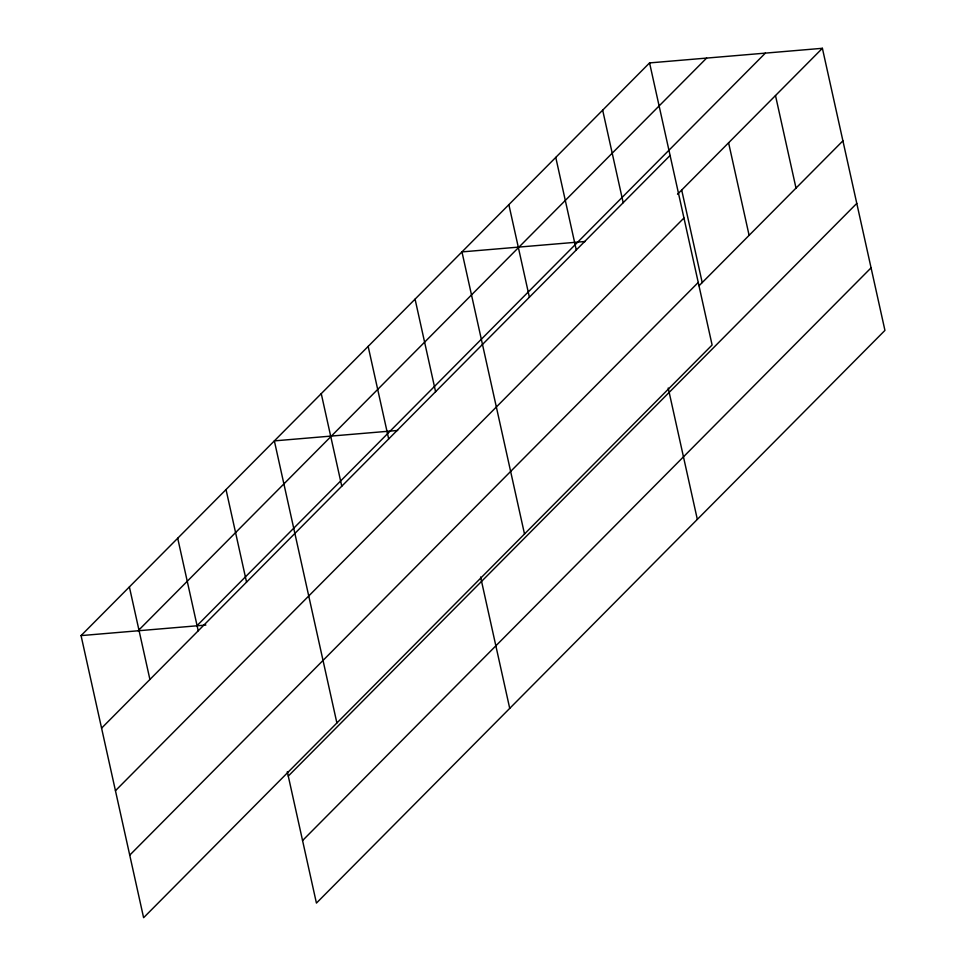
<?xml version="1.0" encoding="UTF-8"?>
<svg xmlns="http://www.w3.org/2000/svg" width="966" height="966" viewBox="0 0 966 966"><rect width="100%" height="100%" fill="white"/><g stroke="black" fill="none" stroke-linecap="round" stroke-linejoin="round"><path stroke-width="1.45" d="M649.575 62.911L712.111 345.007L143.608 917.7L81.059 635.604L649.575 62.911L822.392 48.3L884.941 330.396L316.425 903.089L287.313 771.725M138.102 630.786L706.605 58.093M196.859 625.811L765.362 53.118M101.587 728.147L670.09 155.466M677.516 194.238L822.392 48.3M115.449 790.707L683.952 218.014M129.734 855.152L698.237 282.458M699.082 285.743L842.907 140.843M288.279 776.084L856.782 203.403M302.563 840.541L871.066 267.848M585.263 241.476L461.965 251.897L524.502 533.993M397.654 430.462L274.356 440.882L336.892 722.991M81.059 635.604L205.867 625.05M775.493 95.549L796.008 188.092M728.593 142.799L749.109 235.342M681.694 190.036L702.21 282.591M668.206 388.018L697.331 519.382M602.663 110.16L623.191 202.703M555.764 157.41L576.279 249.953M508.865 204.659L529.38 297.202M480.597 577.016L509.722 708.368M415.066 299.146L435.581 391.701M368.155 346.396L388.682 438.938M321.255 393.645L341.771 486.188M226.032 489.569L246.547 582.112M177.708 538.243L198.223 630.798M129.384 586.93L149.911 679.472"/></g></svg>
